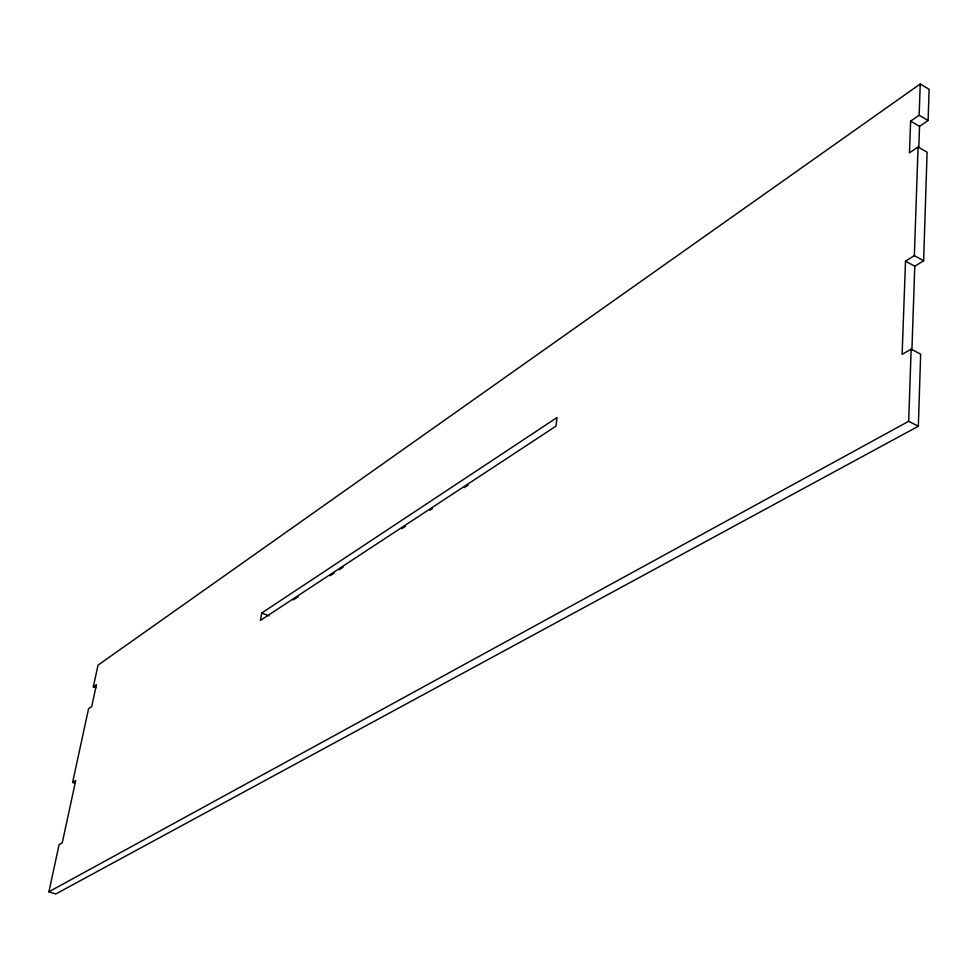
<?xml version="1.0" encoding="UTF-8"?>
<svg xmlns="http://www.w3.org/2000/svg" width="978" height="978" viewBox="0 0 978 978"><rect width="100%" height="100%" fill="white"/><g stroke="black" fill="none" stroke-linecap="round" stroke-linejoin="round"><path stroke-width="1.47" d="M75.257 783.366L72.592 782.437L75.722 780.481L62.262 842.791L59.12 844.613L48.9 891.789L55.746 894.014L918.354 426.225L920.653 354.158L911.154 349.146L902.119 354.391L905.518 261.163L914.357 255.625L918.073 146.993L927.095 152.213L923.635 260.747L914.772 266.236L911.912 350.222M918.819 147.458L919.54 126.358L928.11 120.477L929.1 89.255L920.237 83.986L98.008 665.174L93.313 686.837L95.905 687.791M48.9 891.789L908.684 421.298L911.154 349.146M918.073 146.993L909.467 152.825L910.616 121.15L919.161 115.233L920.237 83.986M261.762 612.986L260.405 620.419L555.993 426.127L557.008 417.557L261.762 612.986L268.987 615.871M72.592 782.437L88.57 708.708L91.688 706.593L96.431 684.673L93.313 686.837M293.241 599.942L298.351 596.592M330.271 575.639L334.097 573.12M339.207 569.771L343.034 567.252M401.775 528.695L405.601 526.176M429.855 510.259L432.41 508.572M464.33 487.619L468.156 485.1M908.684 421.298L918.354 426.225M905.518 261.163L914.772 266.236M914.357 255.625L923.635 260.747M910.616 121.15L919.54 126.358M919.161 115.233L928.11 120.477"/></g></svg>
